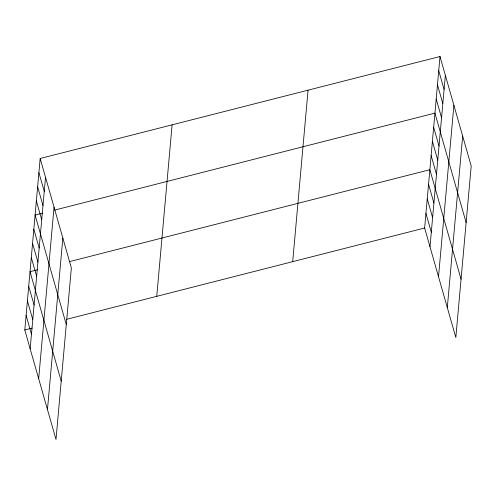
<?xml version="1.0" encoding="UTF-8"?>
<svg xmlns="http://www.w3.org/2000/svg" width="496" height="496" viewBox="0 0 496 496"><rect width="100%" height="100%" fill="white"/><g stroke="black" fill="none" stroke-linecap="round" stroke-linejoin="round"><path stroke-width="0.74" d="M40.17 158.491L71.362 267.995L55.992 439.487L24.8 329.983L40.17 158.491L440.008 56.513L471.2 166.017L455.83 337.509L424.638 228.005L440.008 56.513M30.157 348.781L45.52 177.289M38.682 378.715L54.045 207.223M47.467 409.553L62.831 238.061M156.748 296.329L172.112 124.837M292.696 261.659L308.059 90.167M429.995 246.797L445.358 75.311M438.52 276.731L453.89 105.245M447.305 307.576L462.675 136.084M42.551 213.181L35.098 215.084L66.29 324.589M54.479 210.143L434.936 113.107L466.128 222.611M37.479 269.774L30.027 271.678L61.219 381.176M69.533 261.603L429.865 169.7L461.057 279.198M24.8 329.983L32.252 328.085M66.545 319.337L424.638 228.005M438.737 70.661L444.094 89.46M437.472 84.81L442.829 103.608M436.207 98.958L441.558 117.75M433.671 127.255L439.022 146.047M432.4 141.403L437.757 160.196M431.136 155.552L436.486 174.344M428.556 184.276L433.913 203.069M427.254 198.853L432.605 217.645M425.946 213.429L431.303 232.221M38.899 172.639L44.256 191.437M37.634 186.787L42.985 205.586M36.363 200.936L41.72 219.734M33.827 229.233L39.184 248.025M32.562 243.381L37.913 262.173M31.291 257.529L36.648 276.322M28.718 286.254L34.075 305.046M27.41 300.83L32.767 319.622M26.108 315.406L31.459 334.205"/></g></svg>
